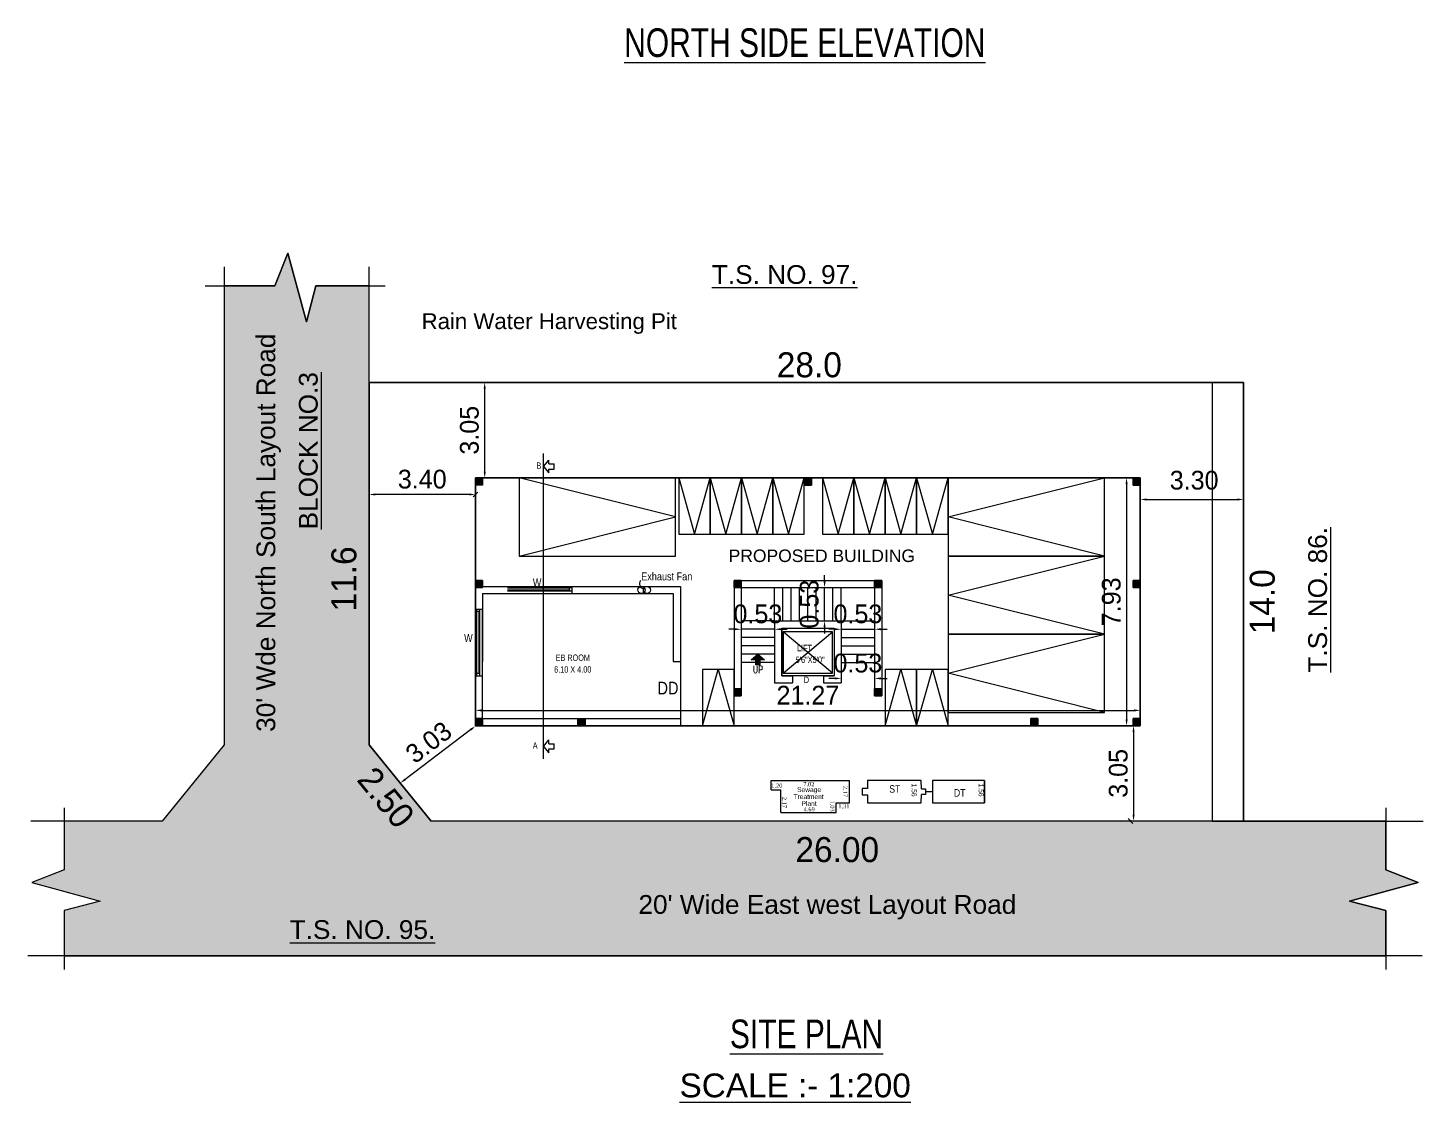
# Model space of a CAD drawing. Header units: metres. Extents: x 516 to 666, y 54 to 108.
# Drawn here: x 516.8 to 539.11, y 57.63 to 74.81 of the extents above; entities that cross this region are included whole.
import ezdxf
from ezdxf.enums import TextEntityAlignment as Align

# ---------------------------------------------------------------- set-up
doc = ezdxf.new("R2010")
doc.units = ezdxf.units.M
doc.header["$LTSCALE"] = 30
doc.header["$MEASUREMENT"] = 0
doc.header["$PDMODE"] = 66
doc.layers.get('0').update_dxf_attribs({"linetype": 'CONTINUOUS'})
doc.layers.get('DEFPOINTS').update_dxf_attribs({"linetype": 'CONTINUOUS'})
doc.layers.add('BLK_1_FLR_0_EXIT_WIDTH_STAIR', color=1, linetype='CONTINUOUS')
doc.layers.add('BLK_1_FLR_0_LIFT_1', color=30, linetype='CONTINUOUS')
doc.layers.add('TEXT1', color=7, linetype='CONTINUOUS', lineweight=15)
doc.styles.add('ANAND', font='BKANT.TTF')
doc.styles.add('BOUND1', font='arial.ttf')
doc.styles.add('ROMANS', font='arial.ttf')
doc.styles.add('RS', font='ROMANS.shx', dxfattribs={"width": 0.75, "height": 7})
doc.styles.get("Standard").update_dxf_attribs({"font": 'ARIALN.TTF', "height": 10})
doc.styles.add('style1', font='arial.ttf', dxfattribs={"height": 0.23})
doc.styles.add('style5', font='times.ttf')
doc.dimstyles.new('V1', dxfattribs={"dimtxt": 0.3, "dimasz": 0.1, "dimexe": 0.18, "dimexo": 0.0625, "dimgap": 0.09, "dimtad": 1, "dimzin": 0, "dimdsep": 46, "dimtxsty": 'ANAND', "dimcen": 0.09, "dimse1": 1, "dimse2": 1, "dimadec": 0, "dimazin": 0, "dimtfac": 1, "dimtix": 1, "dimtofl": 0, "dimtmove": 2, "dimatfit": 0, "dimfxl": 0, "dimtolj": 1, "dimtzin": 0, "dimarcsym": 0})
pattern_1 = [(45, (-428.4346554, 44.8125432), (-0.0011228855685, 0.0011228855685), [])]

# ---------------------------------------------------------------- blocks, each defined once
blk = doc.blocks.new('*D84')
at = {"color": 0, "lineweight": -2}
blk.add_line((524.104, 67.718), (524.104, 69.042), dxfattribs=at)
at = {"color": 0}
for points in [[(524.087, 69.042), (524.121, 69.042), (524.104, 69.142)], [(524.087, 67.718), (524.121, 67.718), (524.104, 67.618)]]:
    blk.add_solid(points, dxfattribs=at)
at = {"layer": 'DEFPOINTS', "color": 0}
for p in [(523.931, 69.142), (524.104, 69.142), (523.931, 67.618)]:
    blk.add_point(p, dxfattribs=at)
at = {"color": 0, "insert": (523.86, 68.38), "char_height": 0.3, "attachment_point": 5, "rotation": 90, "style": 'ANAND'}
blk.add_mtext('\\A1;3.05', dxfattribs=at)
blk = doc.blocks.new('*D85')
at = {"color": 0, "lineweight": -2}
blk.add_line((523.856, 67.352), (522.354, 67.352), dxfattribs=at)
at = {"color": 0}
for points in [[(522.354, 67.369), (522.354, 67.336), (522.254, 67.352)], [(523.856, 67.369), (523.856, 67.336), (523.956, 67.352)]]:
    blk.add_solid(points, dxfattribs=at)
at = {"layer": 'DEFPOINTS', "color": 0}
for p in [(522.254, 67.618), (523.956, 67.618), (522.254, 67.352)]:
    blk.add_point(p, dxfattribs=at)
at = {"color": 0, "insert": (523.105, 67.596), "char_height": 0.3, "attachment_point": 5, "style": 'ANAND'}
blk.add_mtext('\\A1;3.40', dxfattribs=at)
blk = doc.blocks.new('*D86')
at = {"color": 0, "lineweight": -2}
blk.add_line((534.482, 63.554), (534.482, 62.229), dxfattribs=at)
at = {"color": 0}
for points in [[(534.465, 63.554), (534.498, 63.554), (534.482, 63.654)], [(534.465, 62.229), (534.498, 62.229), (534.482, 62.129)]]:
    blk.add_solid(points, dxfattribs=at)
at = {"layer": 'DEFPOINTS', "color": 0}
for p in [(534.565, 63.654), (534.482, 62.129), (534.565, 62.129)]:
    blk.add_point(p, dxfattribs=at)
at = {"color": 0, "insert": (534.238, 62.892), "char_height": 0.3, "attachment_point": 5, "rotation": 90, "style": 'ANAND'}
blk.add_mtext('\\A1;3.05', dxfattribs=at)
blk = doc.blocks.new('*D87')
at = {"color": 0, "lineweight": -2}
blk.add_line((523.879, 63.59), (522.832, 62.796), dxfattribs=at)
at = {"color": 0}
for points in [[(523.869, 63.604), (523.889, 63.577), (523.959, 63.651)], [(522.822, 62.81), (522.842, 62.783), (522.752, 62.736)]]:
    blk.add_solid(points, dxfattribs=at)
at = {"layer": 'DEFPOINTS', "color": 0}
for p in [(523.956, 63.654), (522.75, 62.739), (522.752, 62.736)]:
    blk.add_point(p, dxfattribs=at)
at = {"color": 0, "insert": (523.208, 63.388), "char_height": 0.3, "attachment_point": 5, "rotation": 37.1676, "style": 'ANAND'}
blk.add_mtext('\\A1;3.03', dxfattribs=at)
blk = doc.blocks.new('*D88')
at = {"color": 0, "lineweight": -2}
blk.add_line((534.69, 67.272), (536.141, 67.272), dxfattribs=at)
at = {"color": 0}
for points in [[(534.69, 67.289), (534.69, 67.255), (534.59, 67.272)], [(536.141, 67.289), (536.141, 67.255), (536.241, 67.272)]]:
    blk.add_solid(points, dxfattribs=at)
at = {"layer": 'DEFPOINTS', "color": 0}
for p in [(534.59, 67.343), (536.241, 67.343), (536.241, 67.272)]:
    blk.add_point(p, dxfattribs=at)
at = {"color": 0, "insert": (535.451, 67.579), "char_height": 0.3, "attachment_point": 5, "style": 'ANAND'}
blk.add_mtext('\\A1;3.30', dxfattribs=at)
blk = doc.blocks.new('*D89')
at = {"layer": 'DEFPOINTS', "color": 0}
for p in [(536.241, 61.374), (523.245, 60.993), (536.241, 60.993)]:
    blk.add_point(p, dxfattribs=at)
at = {"color": 0, "insert": (529.743, 61.67), "char_height": 0.4, "attachment_point": 5, "style": 'ANAND'}
blk.add_mtext('\\A1;26.00', dxfattribs=at)
blk = doc.blocks.new('*D90')
at = {"layer": 'DEFPOINTS', "color": 0}
for p in [(536.241, 69.142), (536.838, 69.142), (536.241, 62.129)]:
    blk.add_point(p, dxfattribs=at)
at = {"color": 0, "insert": (536.543, 65.636), "char_height": 0.4, "attachment_point": 5, "rotation": 90, "style": 'ANAND'}
blk.add_mtext('\\A1;14.0', dxfattribs=at)
blk = doc.blocks.new('*D91')
at = {"layer": 'DEFPOINTS', "color": 0}
for p in [(522.302, 69.129), (522.302, 68.832), (536.289, 68.832)]:
    blk.add_point(p, dxfattribs=at)
at = {"color": 0, "insert": (529.296, 69.424), "char_height": 0.4, "attachment_point": 5, "style": 'ANAND'}
blk.add_mtext('\\A1;28.0', dxfattribs=at)
blk = doc.blocks.new('*D92')
at = {"layer": 'DEFPOINTS', "color": 0}
for p in [(522.15, 68.898), (522.394, 68.898), (522.394, 63.105)]:
    blk.add_point(p, dxfattribs=at)
at = {"color": 0, "insert": (521.854, 66.002), "char_height": 0.4, "attachment_point": 5, "rotation": 90, "style": 'ANAND'}
blk.add_mtext('\\A1;11.6', dxfattribs=at)
blk = doc.blocks.new('*D93')
at = {"layer": 'DEFPOINTS', "color": 0}
for p in [(522.162, 63.222), (521.801, 62.929), (523.153, 62.003)]:
    blk.add_point(p, dxfattribs=at)
at = {"color": 0, "insert": (522.525, 62.505), "char_height": 0.4, "attachment_point": 5, "rotation": 309.0939, "style": 'ANAND'}
blk.add_mtext('\\A1;2.50', dxfattribs=at)
blk = doc.blocks.new('*D115')
at = {"color": 0, "lineweight": -2}
blk.add_line((534.37, 67.518), (534.37, 63.754), dxfattribs=at)
at = {"color": 0}
for points in [[(534.354, 67.518), (534.387, 67.518), (534.37, 67.618)], [(534.354, 63.754), (534.387, 63.754), (534.37, 63.654)]]:
    blk.add_solid(points, dxfattribs=at)
at = {"layer": 'DEFPOINTS', "color": 0}
for p in [(533.948, 67.618), (533.948, 63.654), (534.37, 63.654)]:
    blk.add_point(p, dxfattribs=at)
at = {"color": 0, "insert": (534.126, 65.636), "char_height": 0.3, "attachment_point": 5, "rotation": 90, "style": 'ANAND'}
blk.add_mtext('\\A1;7.93', dxfattribs=at)
blk = doc.blocks.new('*D116')
at = {"color": 0, "lineweight": -2}
blk.add_line((524.056, 63.899), (534.49, 63.899), dxfattribs=at)
at = {"color": 0}
for points in [[(524.056, 63.916), (524.056, 63.882), (523.956, 63.899)], [(534.49, 63.916), (534.49, 63.882), (534.59, 63.899)]]:
    blk.add_solid(points, dxfattribs=at)
at = {"layer": 'DEFPOINTS', "color": 0}
for p in [(534.59, 63.899), (523.956, 63.654), (534.59, 63.654)]:
    blk.add_point(p, dxfattribs=at)
at = {"color": 0, "insert": (529.273, 64.143), "char_height": 0.3, "attachment_point": 5, "style": 'ANAND'}
blk.add_mtext('\\A1;21.27', dxfattribs=at)
blk = doc.blocks.new('*D117')
at = {"color": 0, "lineweight": -2}
for p, q in [((529.706, 65.197), (529.606, 65.197)), ((530.44, 65.197), (530.54, 65.197))]:
    blk.add_line(p, q, dxfattribs=at)
at = {"color": 0}
for points in [[(529.706, 65.214), (529.706, 65.181), (529.806, 65.197)], [(530.44, 65.214), (530.44, 65.181), (530.34, 65.197)]]:
    blk.add_solid(points, dxfattribs=at)
at = {"layer": 'DEFPOINTS', "color": 0}
for p in [(529.806, 65.197), (529.806, 65.197), (530.34, 65.197)]:
    blk.add_point(p, dxfattribs=at)
at = {"color": 0, "insert": (530.073, 65.441), "char_height": 0.3, "attachment_point": 5, "style": 'ANAND'}
blk.add_mtext('\\A1;0.53', dxfattribs=at)
blk = doc.blocks.new('*D118')
at = {"color": 0, "lineweight": -2}
for p, q in [((528.106, 65.197), (528.006, 65.197)), ((528.839, 65.197), (528.939, 65.197))]:
    blk.add_line(p, q, dxfattribs=at)
at = {"color": 0}
for points in [[(528.106, 65.214), (528.106, 65.181), (528.206, 65.197)], [(528.839, 65.214), (528.839, 65.181), (528.739, 65.197)]]:
    blk.add_solid(points, dxfattribs=at)
at = {"layer": 'DEFPOINTS', "color": 0}
for p in [(528.206, 65.197), (528.206, 65.197), (528.739, 65.197)]:
    blk.add_point(p, dxfattribs=at)
at = {"color": 0, "insert": (528.473, 65.441), "char_height": 0.3, "attachment_point": 5, "style": 'ANAND'}
blk.add_mtext('\\A1;0.53', dxfattribs=at)
blk = doc.blocks.new('*D119')
at = {"color": 0, "lineweight": -2}
for p, q in [((529.54, 65.964), (529.54, 66.064)), ((529.54, 65.231), (529.54, 65.131))]:
    blk.add_line(p, q, dxfattribs=at)
at = {"color": 0}
for points in [[(529.523, 65.964), (529.556, 65.964), (529.54, 65.864)], [(529.523, 65.231), (529.556, 65.231), (529.54, 65.331)]]:
    blk.add_solid(points, dxfattribs=at)
at = {"layer": 'DEFPOINTS', "color": 0}
for p in [(529.54, 65.864), (529.54, 65.331), (529.54, 65.331)]:
    blk.add_point(p, dxfattribs=at)
at = {"color": 0, "insert": (529.296, 65.598), "char_height": 0.3, "attachment_point": 5, "rotation": 90, "style": 'ANAND'}
blk.add_mtext('\\A1;0.53', dxfattribs=at)
blk = doc.blocks.new('*D120')
at = {"layer": 'BLK_1_FLR_0_EXIT_WIDTH_STAIR', "color": 0, "lineweight": -2}
for p, q in [((529.706, 64.411), (529.606, 64.411)), ((530.44, 64.411), (530.54, 64.411))]:
    blk.add_line(p, q, dxfattribs=at)
at = {"layer": 'BLK_1_FLR_0_EXIT_WIDTH_STAIR', "color": 0}
for points in [[(529.706, 64.427), (529.706, 64.394), (529.806, 64.411)], [(530.44, 64.427), (530.44, 64.394), (530.34, 64.411)]]:
    blk.add_solid(points, dxfattribs=at)
at = {"layer": 'DEFPOINTS', "color": 0}
for p in [(529.806, 64.411), (530.34, 64.411), (530.34, 64.411)]:
    blk.add_point(p, dxfattribs=at)
at = {"layer": 'BLK_1_FLR_0_EXIT_WIDTH_STAIR', "color": 0, "insert": (530.073, 64.654), "char_height": 0.3, "attachment_point": 5, "style": 'ANAND'}
blk.add_mtext('\\A1;0.53', dxfattribs=at)

msp = doc.modelspace()

# ---------------------------------------------------------------- hatches: boundary and pattern name
h = msp.add_hatch(color=2)
h.dxf.hatch_style = 1
h.paths.add_polyline_path([(522.2544, 69.1421), (522.2544, 70.6894), (521.4013, 70.6894), (521.2523, 70.113), (520.9544, 71.2102), (520.7497, 70.6894), (519.9379, 70.6894), (519.9379, 63.349), (518.947, 62.1294), (517.3794, 62.1294), (517.3794, 61.3509), (516.8586, 61.1461), (517.9558, 60.8482), (517.3794, 60.6993), (517.3794, 59.9741), (538.5142, 59.9741), (538.5142, 60.6993), (537.9378, 60.8482), (539.035, 61.1461), (538.5142, 61.3509), (538.5142, 62.1294), (536.2415, 62.1294), (523.2453, 62.1294), (522.2544, 63.349)])
h = msp.add_hatch()
h.set_pattern_fill('ANSI31', color=256, scale=0.012704)
h.set_pattern_definition(pattern_1)
h.paths.add_polyline_path([(523.9563, 67.5032), (524.0706, 67.5032), (524.0706, 67.6176), (523.9563, 67.6176)])
h = msp.add_hatch()
h.set_pattern_fill('ANSI31', color=256, scale=0.012704)
h.set_pattern_definition(pattern_1)
h.paths.add_polyline_path([(523.9563, 67.5032), (524.0706, 67.5032), (524.0706, 67.6176), (523.9563, 67.6176)])
h = msp.add_hatch()
h.set_pattern_fill('ANSI31', color=256, scale=0.012704)
h.set_pattern_definition([(45, (-423.1751994, 44.8125432), (-0.0011228855685, 0.0011228855685), [])])
h.paths.add_polyline_path([(529.2158, 67.5032), (529.3301, 67.5032), (529.3301, 67.6176), (529.2158, 67.6176)])
h = msp.add_hatch()
h.set_pattern_fill('ANSI31', color=256, scale=0.012704)
h.set_pattern_definition([(45, (-417.9157434, 44.8125432), (-0.0011228855685, 0.0011228855685), [])])
h.paths.add_polyline_path([(534.4752, 67.5032), (534.5896, 67.5032), (534.5896, 67.6176), (534.4752, 67.6176)])
h = msp.add_hatch()
h.set_pattern_fill('ANSI31', color=256, scale=0.012704)
h.set_pattern_definition([(45, (-428.4346554, 43.1737272), (-0.0011228855685, 0.0011228855685), [])])
h.paths.add_polyline_path([(523.9563, 65.8644), (524.0706, 65.8644), (524.0706, 65.9788), (523.9563, 65.9788)])
h = msp.add_hatch()
h.set_pattern_fill('ANSI31', color=256, scale=0.012704)
h.set_pattern_definition([(45, (-424.2995034, 43.1737272), (-0.0011228855685, 0.0011228855685), [])])
h.paths.add_polyline_path([(528.0915, 65.8644), (528.2058, 65.8644), (528.2058, 65.9788), (528.0915, 65.9788)])
h = msp.add_hatch()
h.set_pattern_fill('ANSI31', color=256, scale=0.012704)
h.set_pattern_definition([(45, (-422.0508954, 43.1737272), (-0.0011228855685, 0.0011228855685), [])])
h.paths.add_polyline_path([(530.3401, 65.8644), (530.4544, 65.8644), (530.4544, 65.9788), (530.3401, 65.9788)])
h = msp.add_hatch()
h.set_pattern_fill('ANSI31', color=256, scale=0.012704)
h.set_pattern_definition([(45, (-417.9157434, 43.1737272), (-0.0011228855685, 0.0011228855685), [])])
h.paths.add_polyline_path([(534.4752, 65.8644), (534.5896, 65.8644), (534.5896, 65.9788), (534.4752, 65.9788)])
h = msp.add_hatch()
h.set_pattern_fill('ANSI31', color=256, scale=0.06352, angle=765, style=0)
h.set_pattern_definition([(270, (464.080547, 1030.7634494), (-0.00794, 0), [])])
h.paths.add_polyline_path([(528.5042, 64.7071), (528.5042, 64.6258), (528.4726, 64.6258), (528.441, 64.6258), (528.441, 64.7071), (528.3672, 64.7071), (528.4744, 64.7988), (528.5789, 64.7071)])
h = msp.add_hatch()
h.set_pattern_fill('ANSI31', color=256, scale=0.012704)
h.set_pattern_definition([(45, (-424.2995034, 41.4396312), (-0.0011228855685, 0.0011228855685), [])])
h.paths.add_polyline_path([(528.0915, 64.1303), (528.2058, 64.1303), (528.2058, 64.2447), (528.0915, 64.2447)])
h = msp.add_hatch()
h.set_pattern_fill('ANSI31', color=256, scale=0.012704)
h.set_pattern_definition([(45, (-422.0508954, 41.4396312), (-0.0011228855685, 0.0011228855685), [])])
h.paths.add_polyline_path([(530.3401, 64.1303), (530.4544, 64.1303), (530.4544, 64.2447), (530.3401, 64.2447)])
h = msp.add_hatch()
h.set_pattern_fill('ANSI31', color=256, scale=0.012704)
h.set_pattern_definition([(45, (-428.4346554, 40.9632312), (-0.0011228855685, 0.0011228855685), [])])
h.paths.add_polyline_path([(523.9563, 63.6539), (524.0706, 63.6539), (524.0706, 63.7683), (523.9563, 63.7683)])
h = msp.add_hatch()
h.set_pattern_fill('ANSI31', color=256, scale=0.012704)
h.set_pattern_definition([(45, (-426.7958394, 40.9632312), (-0.0011228855685, 0.0011228855685), [])])
h.paths.add_polyline_path([(525.5951, 63.6539), (525.7095, 63.6539), (525.7095, 63.7683), (525.5951, 63.7683)])
h = msp.add_hatch()
h.set_pattern_fill('ANSI31', color=256, scale=0.012704)
h.set_pattern_definition([(45, (-419.5545594, 40.9632312), (-0.0011228855685, 0.0011228855685), [])])
h.paths.add_polyline_path([(532.8364, 63.6539), (532.9507, 63.6539), (532.9507, 63.7683), (532.8364, 63.7683)])
h = msp.add_hatch()
h.set_pattern_fill('ANSI31', color=256, scale=0.012704)
h.set_pattern_definition([(45, (-417.9157434, 40.9632312), (-0.0011228855685, 0.0011228855685), [])])
h.paths.add_polyline_path([(534.4752, 63.6539), (534.5896, 63.6539), (534.5896, 63.7683), (534.4752, 63.7683)])

# ---------------------------------------------------------------- linework, layer by layer
for p, q in [((520.7497, 70.6894), (520.9544, 71.2102)), ((520.9544, 71.2102), (521.2523, 70.113)), ((519.9379, 70.9931), (519.9379, 63.349)), ((522.2544, 69.1421), (522.2544, 70.9931)), ((519.6319, 70.6894), (520.7497, 70.6894)), ((521.2523, 70.113), (521.4013, 70.6894)), ((521.4013, 70.6894), (522.5121, 70.6894)), ((536.2415, 69.1421), (522.2544, 69.1421)), ((522.2544, 69.1421), (522.2544, 63.349)), ((535.7415, 69.1421), (535.7415, 62.1294)), ((536.2415, 69.1421), (536.2415, 62.1294)), ((525.0429, 63.1233), (525.0429, 68.0058)), ((525.0429, 67.8001), (525.1301, 67.9036)), ((525.1301, 67.8405), (525.1301, 67.9036)), ((525.1301, 67.8405), (525.2131, 67.8405)), ((525.2131, 67.7597), (525.2131, 67.8405)), ((523.9563, 63.6539), (523.9563, 67.6176)), ((523.9563, 67.6176), (534.5896, 67.6176)), ((525.0429, 67.8001), (525.1301, 67.6967)), ((525.1301, 67.6967), (525.1301, 67.7597)), ((525.1301, 67.7597), (525.2131, 67.7597)), ((527.2068, 67.6176), (527.4579, 66.7167)), ((527.4579, 66.7167), (527.709, 67.6176)), ((527.709, 67.6176), (527.9602, 66.7167)), ((527.9602, 66.7167), (528.2113, 67.6176)), ((528.2113, 67.6176), (528.4624, 66.7167)), ((528.4624, 66.7167), (528.7135, 67.6176)), ((528.7135, 67.6176), (528.9646, 66.7167)), ((528.9646, 66.7167), (529.2158, 67.6176)), ((529.5056, 67.6176), (529.7567, 66.7167)), ((529.7567, 66.7167), (530.0078, 67.6176)), ((530.0078, 67.6176), (530.259, 66.7167)), ((530.259, 66.7167), (530.5101, 67.6176)), ((530.5101, 67.6176), (530.7612, 66.7167)), ((530.7612, 66.7167), (531.0123, 67.6176)), ((531.0123, 67.6176), (531.2634, 66.7167)), ((531.2634, 66.7167), (531.5146, 67.6176)), ((534.5896, 67.6176), (534.5896, 63.6539)), ((524.0706, 65.8832), (527.2339, 65.8832)), ((524.4325, 65.8832), (525.4996, 65.8832)), ((524.4674, 65.8624), (525.4647, 65.8624)), ((524.4706, 65.8592), (525.4615, 65.8592)), ((525.4615, 65.8252), (525.4615, 65.8592)), ((525.4647, 65.8592), (525.4615, 65.8592)), ((525.4615, 65.8252), (525.4615, 65.8325)), ((525.4647, 65.8624), (525.4996, 65.8624)), ((525.4647, 65.8624), (525.4647, 65.8592)), ((525.4996, 65.8832), (525.4996, 65.7688)), ((527.2339, 65.8832), (527.2339, 63.6539)), ((528.0915, 65.9788), (529.2158, 65.9788)), ((528.0915, 65.9216), (528.0915, 64.1303)), ((528.2058, 65.8644), (530.3401, 65.8644)), ((528.2058, 65.8644), (528.2058, 64.1303)), ((528.7394, 65.3309), (528.7394, 65.8644)), ((528.8728, 65.3309), (528.8728, 65.8644)), ((529.0061, 65.3309), (529.0061, 65.8644)), ((529.1395, 65.3309), (529.1395, 65.8644)), ((529.2158, 65.9788), (530.4544, 65.9788)), ((529.2729, 65.3309), (529.2729, 65.8644)), ((529.4063, 65.3309), (529.4063, 65.8644)), ((529.5397, 65.3309), (529.5397, 65.8644)), ((529.6731, 65.3309), (529.6731, 65.8644)), ((529.8065, 65.3309), (529.8065, 65.8644)), ((530.3401, 65.8644), (530.3401, 64.1303)), ((530.4544, 65.9216), (530.4544, 64.1303)), ((524.0706, 65.7688), (527.1196, 65.7688)), ((524.0706, 65.7688), (524.0706, 64.6833)), ((524.4325, 65.7688), (525.4996, 65.7688)), ((524.4706, 65.8252), (525.4615, 65.8252)), ((524.4706, 65.8189), (525.4615, 65.8189)), ((524.4706, 65.8116), (525.4615, 65.8116)), ((525.4615, 65.8252), (525.4679, 65.8252)), ((525.4615, 65.8116), (525.4615, 65.8189)), ((525.4615, 65.8116), (525.4615, 65.8189)), ((525.4615, 65.8189), (525.4679, 65.8189)), ((525.4615, 65.8116), (525.4996, 65.8116)), ((525.4679, 65.8116), (525.4679, 65.8252)), ((527.1196, 65.7688), (527.1196, 64.6833)), ((523.9563, 64.453), (523.9563, 65.5202)), ((523.9563, 65.5202), (524.0706, 65.5202)), ((523.9771, 65.4852), (523.9771, 65.5202)), ((523.9771, 64.488), (523.9771, 65.4852)), ((523.9771, 65.4852), (523.9803, 65.4852)), ((523.9803, 65.4852), (523.9803, 65.4821)), ((523.9803, 64.4911), (523.9803, 65.4821)), ((524.0142, 65.4821), (523.9803, 65.4821)), ((524.0142, 65.4821), (524.0069, 65.4821)), ((524.0142, 65.4821), (524.0142, 65.4884)), ((524.0279, 65.4884), (524.0142, 65.4884)), ((524.0142, 64.4911), (524.0142, 65.4821)), ((524.0206, 65.4821), (524.0206, 65.4884)), ((524.0206, 64.4911), (524.0206, 65.4821)), ((524.0279, 65.4821), (524.0206, 65.4821)), ((524.0279, 65.4821), (524.0206, 65.4821)), ((524.0279, 65.4821), (524.0279, 65.5202)), ((524.0279, 64.4911), (524.0279, 65.4821)), ((524.0706, 64.453), (524.0706, 65.5202)), ((528.7394, 65.3309), (528.2058, 65.3309)), ((528.7394, 65.1975), (528.2058, 65.1975)), ((528.7394, 65.3309), (529.8065, 65.3309)), ((528.7394, 65.3309), (528.7394, 64.3399)), ((528.8537, 65.2165), (529.6922, 65.2165)), ((528.8537, 65.2165), (528.8537, 64.4543)), ((529.6922, 65.2165), (529.6922, 64.4543)), ((529.8065, 65.3309), (529.8065, 64.3399)), ((529.8065, 65.3309), (530.3401, 65.3309)), ((529.8065, 65.1975), (530.3401, 65.1975)), ((528.7394, 65.0641), (528.2058, 65.0641)), ((529.6668, 64.4924), (528.8791, 65.153)), ((528.8791, 64.4924), (529.6668, 65.153)), ((529.8065, 65.0641), (530.3401, 65.0641)), ((524.0706, 63.7683), (524.0706, 64.8538)), ((528.7394, 64.9307), (528.2058, 64.9307)), ((528.7394, 64.7973), (528.2058, 64.7973)), ((529.8065, 64.9307), (530.3401, 64.9307)), ((529.8065, 64.7973), (530.3401, 64.7973)), ((523.9803, 64.488), (523.9803, 64.4911)), ((524.0142, 64.4911), (523.9803, 64.4911)), ((524.0142, 64.4911), (524.0069, 64.4911)), ((524.0142, 64.4911), (524.0142, 64.4848)), ((524.0206, 64.4911), (524.0206, 64.4848)), ((524.0279, 64.4911), (524.0206, 64.4911)), ((524.0279, 64.4911), (524.0206, 64.4911)), ((524.0279, 64.4911), (524.0206, 64.4911)), ((524.0279, 64.453), (524.0279, 64.4911)), ((527.1196, 64.6833), (527.2339, 64.6833)), ((527.5892, 63.6539), (527.8403, 64.5548)), ((527.8403, 64.5548), (528.0915, 63.6539)), ((528.7394, 64.6639), (528.2058, 64.6639)), ((529.8065, 64.6639), (530.3401, 64.6639)), ((530.5101, 63.6539), (530.7612, 64.5548)), ((530.7612, 64.5548), (531.0123, 63.6539)), ((531.0123, 63.6539), (531.2634, 64.5548)), ((531.2634, 64.5548), (531.5146, 63.6539)), ((523.9563, 64.453), (524.0706, 64.453)), ((523.9771, 64.453), (523.9771, 64.488)), ((523.9771, 64.488), (523.9803, 64.488)), ((524.0279, 64.4848), (524.0142, 64.4848)), ((528.7394, 64.3399), (529.0252, 64.3399)), ((528.8537, 64.4543), (529.0252, 64.4543)), ((529.0252, 64.4543), (529.0252, 64.3399)), ((529.5207, 64.4543), (529.0252, 64.4543)), ((529.5207, 64.4543), (529.6922, 64.4543)), ((529.5207, 64.4543), (529.5207, 64.3399)), ((529.5207, 64.3399), (529.8065, 64.3399)), ((528.2058, 64.1303), (528.0915, 64.1303)), ((530.3401, 64.1303), (530.4544, 64.1303)), ((525.5951, 63.6539), (523.9563, 63.6539)), ((524.0706, 63.7683), (527.2339, 63.7683)), ((527.4436, 63.6539), (525.5951, 63.6539)), ((525.5951, 63.6539), (525.5951, 63.6539)), ((527.5579, 63.6539), (527.4436, 63.6539)), ((532.9507, 63.6539), (527.5579, 63.6539)), ((534.5896, 63.6539), (532.9507, 63.6539)), ((532.9507, 63.6539), (532.9507, 63.6539)), ((532.9507, 63.6539), (532.9507, 63.6539)), ((525.0429, 63.3228), (525.1301, 63.4263)), ((525.1301, 63.3632), (525.1301, 63.4263)), ((519.9379, 63.349), (518.947, 62.1294)), ((522.2544, 63.349), (523.2453, 62.1294)), ((525.0429, 63.3228), (525.1301, 63.2193)), ((525.1301, 63.3632), (525.2131, 63.3632)), ((525.1301, 63.2193), (525.1301, 63.2824)), ((525.1301, 63.2824), (525.2131, 63.2824)), ((525.2131, 63.2824), (525.2131, 63.3632)), ((528.683, 62.7806), (529.9369, 62.7806)), ((528.683, 62.6312), (528.683, 62.7806)), ((529.9369, 62.4231), (529.9369, 62.7806)), ((531.0869, 62.7778), (530.2241, 62.7778)), ((530.2241, 62.7778), (530.2241, 62.6517)), ((531.0883, 62.6466), (531.0869, 62.7778)), ((532.0985, 62.7763), (531.2665, 62.7763)), ((531.2665, 62.7763), (531.2665, 62.4196)), ((532.0985, 62.4196), (532.0985, 62.7763)), ((532.0985, 62.7763), (532.0985, 62.4196)), ((528.683, 62.6312), (528.841, 62.6312)), ((528.841, 62.2684), (528.841, 62.6312)), ((530.2241, 62.6517), (530.1437, 62.6517)), ((530.1437, 62.6517), (530.1437, 62.5477)), ((530.1437, 62.5477), (530.2241, 62.5477)), ((530.2241, 62.5477), (530.2241, 62.4217)), ((531.0869, 62.4217), (531.0883, 62.5528)), ((531.0883, 62.6466), (531.1533, 62.6466)), ((531.1533, 62.5528), (531.0883, 62.5528)), ((531.1533, 62.6466), (531.1533, 62.5528)), ((531.1533, 62.5997), (531.2665, 62.5997)), ((517.3794, 62.3401), (517.3794, 61.3509)), ((528.841, 62.2684), (529.7235, 62.2684)), ((529.7235, 62.4231), (529.9369, 62.4231)), ((529.7235, 62.2684), (529.7235, 62.4231)), ((529.7235, 62.4231), (529.9369, 62.4231)), ((530.2241, 62.4217), (531.0869, 62.4217)), ((531.2665, 62.4196), (532.0985, 62.4196)), ((538.5142, 62.3401), (538.5142, 61.3509)), ((518.947, 62.1294), (516.8449, 62.1294)), ((536.2415, 62.1294), (523.2453, 62.1294)), ((534.4815, 62.1294), (534.3863, 62.1294)), ((534.3958, 62.1676), (534.472, 62.0913)), ((536.2415, 62.1294), (539.1127, 62.1294)), ((517.3794, 61.3509), (516.8586, 61.1461)), ((516.8586, 61.1461), (517.9558, 60.8482)), ((539.035, 61.1461), (537.9378, 60.8482)), ((538.5142, 61.3509), (539.035, 61.1461)), ((517.9558, 60.8482), (517.3794, 60.6993)), ((517.3794, 60.6993), (517.3794, 59.7579)), ((537.9378, 60.8482), (538.5142, 60.6993)), ((538.5142, 60.6993), (538.5142, 59.7579)), ((539.0959, 59.9741), (516.7977, 59.9741))]:
    msp.add_line(p, q)
for points in [[(522.2544, 69.1421), (522.2544, 70.6894), (521.4013, 70.6894), (521.2523, 70.113), (520.9544, 71.2102), (520.7497, 70.6894), (519.9379, 70.6894), (519.9379, 63.349), (518.947, 62.1294), (517.3794, 62.1294), (517.3794, 61.3509), (516.8586, 61.1461), (517.9558, 60.8482), (517.3794, 60.6993), (517.3794, 59.9741), (538.5142, 59.9741), (538.5142, 60.6993), (537.9378, 60.8482), (539.035, 61.1461), (538.5142, 61.3509), (538.5142, 62.1294), (536.2415, 62.1294), (523.2453, 62.1294), (522.2544, 63.349)], [(535.7415, 62.1294), (536.2415, 62.1294), (536.2415, 69.1421), (535.7415, 69.1421)], [(524.0706, 67.5032), (523.9563, 67.5032), (523.9563, 67.6176), (524.0706, 67.6176)], [(524.0706, 67.5032), (523.9563, 67.5032), (523.9563, 67.6176), (524.0706, 67.6176)], [(524.6554, 66.3676), (527.1554, 66.3676), (527.1554, 67.6176), (524.6554, 67.6176)], [(527.2068, 66.7167), (527.709, 66.7167), (527.709, 67.6176), (527.2068, 67.6176)], [(527.709, 66.7167), (528.2113, 66.7167), (528.2113, 67.6176), (527.709, 67.6176)], [(528.2113, 66.7167), (528.7135, 66.7167), (528.7135, 67.6176), (528.2113, 67.6176)], [(528.7135, 66.7167), (529.2158, 66.7167), (529.2158, 67.6176), (528.7135, 67.6176)], [(528.7135, 66.7167), (529.2158, 66.7167), (529.2158, 67.6176), (528.7135, 67.6176)], [(529.2158, 67.5032), (529.3301, 67.5032), (529.3301, 67.6176), (529.2158, 67.6176)], [(529.2158, 67.5032), (529.3301, 67.5032), (529.3301, 67.6176), (529.2158, 67.6176)], [(529.3301, 67.5032), (529.2158, 67.5032), (529.2158, 67.6176), (529.3301, 67.6176)], [(529.5056, 66.7167), (530.0078, 66.7167), (530.0078, 67.6176), (529.5056, 67.6176)], [(530.0078, 66.7167), (530.5101, 66.7167), (530.5101, 67.6176), (530.0078, 67.6176)], [(530.5101, 66.7167), (531.0123, 66.7167), (531.0123, 67.6176), (530.5101, 67.6176)], [(531.0123, 66.7167), (531.5146, 66.7167), (531.5146, 67.6176), (531.0123, 67.6176)], [(531.5146, 66.3676), (534.0146, 66.3676), (534.0146, 67.6176), (531.5146, 67.6176)], [(534.4752, 67.5032), (534.5896, 67.5032), (534.5896, 67.6176), (534.4752, 67.6176)], [(534.4752, 67.5032), (534.5896, 67.5032), (534.5896, 67.6176), (534.4752, 67.6176)], [(534.4752, 67.5032), (534.5896, 67.5032), (534.5896, 67.6176), (534.4752, 67.6176)], [(534.5896, 67.5032), (534.4752, 67.5032), (534.4752, 67.6176), (534.5896, 67.6176)], [(531.5146, 65.1176), (534.0146, 65.1176), (534.0146, 66.3676), (531.5146, 66.3676)], [(523.9563, 65.8644), (524.0706, 65.8644), (524.0706, 65.9788), (523.9563, 65.9788)], [(524.0706, 65.8644), (523.9563, 65.8644), (523.9563, 65.9788), (524.0706, 65.9788)], [(528.0915, 65.8644), (528.2058, 65.8644), (528.2058, 65.9788), (528.0915, 65.9788)], [(528.0915, 65.8644), (528.2058, 65.8644), (528.2058, 65.9788), (528.0915, 65.9788)], [(528.2058, 65.8644), (528.0915, 65.8644), (528.0915, 65.9788), (528.2058, 65.9788)], [(530.3401, 65.8644), (530.4544, 65.8644), (530.4544, 65.9788), (530.3401, 65.9788)], [(530.3401, 65.8644), (530.4544, 65.8644), (530.4544, 65.9788), (530.3401, 65.9788)], [(530.4544, 65.8644), (530.3401, 65.8644), (530.3401, 65.9788), (530.4544, 65.9788)], [(534.4752, 65.8644), (534.5896, 65.8644), (534.5896, 65.9788), (534.4752, 65.9788)], [(534.5896, 65.8644), (534.4752, 65.8644), (534.4752, 65.9788), (534.5896, 65.9788)], [(529.6668, 65.153), (528.8791, 65.153), (528.8791, 64.4924), (529.6668, 64.4924)], [(531.5146, 63.8676), (534.0146, 63.8676), (534.0146, 65.1176), (531.5146, 65.1176)], [(528.5042, 64.6258), (528.4726, 64.6258), (528.441, 64.6258), (528.441, 64.7071), (528.3672, 64.7071), (528.4744, 64.7988), (528.5789, 64.7071), (528.5042, 64.7071)], [(527.5892, 63.6539), (528.0915, 63.6539), (528.0915, 64.5548), (527.5892, 64.5548)], [(530.5101, 63.6539), (531.0123, 63.6539), (531.0123, 64.5548), (530.5101, 64.5548)], [(531.0123, 63.6539), (531.5146, 63.6539), (531.5146, 64.5548), (531.0123, 64.5548)], [(528.0915, 64.1303), (528.2058, 64.1303), (528.2058, 64.2447), (528.0915, 64.2447)], [(528.2058, 64.1303), (528.0915, 64.1303), (528.0915, 64.2447), (528.2058, 64.2447)], [(530.4544, 64.1303), (530.3401, 64.1303), (530.3401, 64.2447), (530.4544, 64.2447)], [(530.3401, 64.1303), (530.4544, 64.1303), (530.4544, 64.2447), (530.3401, 64.2447)], [(530.4544, 64.1303), (530.3401, 64.1303), (530.3401, 64.2447), (530.4544, 64.2447)], [(523.9563, 63.6539), (524.0706, 63.6539), (524.0706, 63.7683), (523.9563, 63.7683)], [(523.9563, 63.6539), (524.0706, 63.6539), (524.0706, 63.7683), (523.9563, 63.7683)], [(524.0706, 63.6539), (523.9563, 63.6539), (523.9563, 63.7683), (524.0706, 63.7683)], [(525.7095, 63.6539), (525.5951, 63.6539), (525.5951, 63.7683), (525.7095, 63.7683)], [(525.7095, 63.6539), (525.5951, 63.6539), (525.5951, 63.7683), (525.7095, 63.7683)], [(532.8364, 63.6539), (532.9507, 63.6539), (532.9507, 63.7683), (532.8364, 63.7683)], [(532.8364, 63.6539), (532.9507, 63.6539), (532.9507, 63.7683), (532.8364, 63.7683)], [(532.8364, 63.6539), (532.9507, 63.6539), (532.9507, 63.7683), (532.8364, 63.7683)], [(532.9507, 63.6539), (532.8364, 63.6539), (532.8364, 63.7683), (532.9507, 63.7683)], [(534.5896, 63.6539), (534.4752, 63.6539), (534.4752, 63.7683), (534.5896, 63.7683)], [(534.5896, 63.6539), (534.4752, 63.6539), (534.4752, 63.7683), (534.5896, 63.7683)], [(534.4752, 63.6539), (534.5896, 63.6539), (534.5896, 63.7683), (534.4752, 63.7683)], [(534.5896, 63.6539), (534.4752, 63.6539), (534.4752, 63.7683), (534.5896, 63.7683)]]:
    msp.add_lwpolyline(points, close=True)
at = {"color": 3}
msp.add_lwpolyline([(522.2544, 69.1421), (536.2415, 69.1421), (536.2415, 62.1294), (523.2453, 62.1294), (522.2544, 63.349)], close=True, dxfattribs=at)
at = {"color": 1}
msp.add_lwpolyline([(534.5896, 67.6176), (523.9563, 67.6176), (523.9563, 63.6539), (534.5896, 63.6539)], close=True, dxfattribs=at)
for points in [[(524.6554, 66.3676), (527.1554, 66.9926), (524.6554, 67.6176)], [(534.0146, 66.3676), (531.5146, 66.9926), (534.0146, 67.6176)], [(534.0146, 65.1176), (531.5146, 65.7426), (534.0146, 66.3676)], [(534.0146, 63.8676), (531.5146, 64.4926), (534.0146, 65.1176)]]:
    msp.add_lwpolyline(points)
for centre in [(526.6108, 65.826), (526.6987, 65.826)]:
    msp.add_circle(centre, 0.0572)
msp.add_arc((526.6645, 65.9279), 0.0839, 143.13258, 270.42916)
at = {"layer": 'BLK_1_FLR_0_LIFT_1'}
msp.add_lwpolyline([(528.8537, 65.2165), (529.6922, 65.2165), (529.6922, 64.4543), (528.8537, 64.4543)], close=True, dxfattribs=at)
at = {"layer": 'TEXT1'}
for p, q in [((523.9563, 67.3983), (523.9563, 67.303)), ((523.9182, 67.3125), (523.9944, 67.3887)), ((525.5951, 63.6539), (523.9563, 63.6539)), ((525.5951, 63.6539), (525.5951, 63.6539)), ((532.9507, 63.6539), (532.9507, 63.6539))]:
    msp.add_line(p, q, dxfattribs=at)

# ---------------------------------------------------------------- texts
for s, height, style, p in [('%%UT.S. NO. 97.', 0.3, 'style1', (527.7372, 70.7204)), ('Rain Water Harvesting Pit', 0.25408, 'style1', (523.0951, 69.9968)), ('PROPOSED BUILDING', 0.2, 'style1', (528.0055, 66.2721)), ('1.20', 0.06719, 'style5', (528.6861, 62.6635)), ('7.02', 0.06719, 'style5', (529.1982, 62.6854)), ('4.69', 0.06719, 'style5', (529.2037, 62.2835)), ('1.31', 0.06719, 'style5', (529.7602, 62.3312)), ("20' Wide East west Layout Road", 0.3, 'style1', (526.5628, 60.6455)), ('%%UT.S. NO. 95.', 0.3, 'style1', (520.9845, 60.244)), ('%%USCALE :- 1:200', 0.38112, 'BOUND1', (527.2205, 57.7109))]:
    msp.add_text(s, height=height, dxfattribs=dict(style=style)).set_placement(p)
for s, height, rotation, style, p in [("30' Wde North South Layout Road", 0.3, 90, 'style1', (520.7538, 63.5555)), ('%%UBLOCK NO.3', 0.3, 90, 'style1', (521.4321, 66.7947)), ('%%UT.S. NO. 86.', 0.3, 90, 'style1', (537.5753, 64.5035)), ('2.17', 0.06719, 270, 'style5', (528.8655, 62.5167)), ('2.17', 0.06719, 270, 'style5', (529.8383, 62.693)), ('1.03', 0.06719, 270, 'style5', (529.6303, 62.4582))]:
    msp.add_text(s, height=height, rotation=rotation, dxfattribs=dict(style=style)).set_placement(p)
for s, height, p in [('B', 0.1016, (524.9307, 67.7626)), ('Exhaust Fan', 0.12704, (526.607, 65.9783)), ('W', 0.127, (524.8733, 65.8829)), ('W', 0.127, (523.7742, 64.994)), ('LIFT', 0.10163, (529.0999, 64.8464)), ('EB ROOM', 0.10163, (525.2376, 64.6909)), ('5\'6"X5\'0"', 0.10163, (529.0769, 64.6583)), ('6.10 X 4.00', 0.101632, (525.2146, 64.5028)), ('DD', 0.20326, (526.8675, 64.1543)), ('D', 0.1016, (529.2079, 64.3382)), ('A', 0.1016, (524.8725, 63.2853))]:
    msp.add_text(s, height=height).set_placement(p)
at = {"style": 'RS', "width": 0.75}
msp.add_text('UP', height=0.11434, dxfattribs=at).set_placement((528.475, 64.4957), align=Align.CENTER)
for p in [(530.9327, 62.7288), (532.0042, 62.7288)]:
    msp.add_text('1.56', height=0.07783, rotation=270).set_placement(p)
at = {"style": 'ROMANS'}
for s, p in [('Treatment', (529.284, 62.4804)), ('Sewage', (529.2922, 62.594)), ('Plant', (529.2921, 62.3714))]:
    msp.add_text(s, height=0.07584, dxfattribs=at).set_placement(p, align=Align.CENTER)
for s, p in [('ST', (530.663, 62.5826)), ('DT', (531.7008, 62.5196))]:
    msp.add_text(s, height=0.11986).set_placement(p, align=Align.CENTER)
at = {"char_height": 0.457344, "attachment_point": 5, "style": 'RS'}
for s, insert in [('\\A1;{\\fArial|b0|i0|c0|p34;\\LNORTH SIDE ELEVATION}', (529.2236, 74.5756)), ('\\A1;{\\fArial|b0|i0|c0|p34;\\LSITE PLAN}', (529.2508, 58.7225))]:
    msp.add_mtext(s, dxfattribs=dict(at, insert=insert))

# ---------------------------------------------------------------- dimensions: what is measured, and where the dimension line sits
for base, p1, p2, override, picture, middle in [((522.3021, 69.1287), (536.2892, 68.8322), (522.3021, 68.8322), {"dimtxt": 0.4, "dimdec": 1, "dimlfac": 2, "dimsd1": 1, "dimsd2": 1}, '*D91', (529.2956, 69.4237)), ((528.2058, 65.1975), (528.7394, 65.1975), (528.2058, 65.1975), {"dimfxl": 9, "dimfxlon": 1, "dimarcsym": 1}, '*D118', (528.4726, 65.4412)), ((529.8065, 65.1975), (530.3401, 65.1975), (529.8065, 65.1975), {"dimfxl": 9, "dimfxlon": 1, "dimarcsym": 1}, '*D117', (530.0733, 65.4412))]:
    dim = msp.add_linear_dim(base=base, p1=p1, p2=p2, dimstyle='V1', override=override)
    dim.commit()
    dim.dimension.update_dxf_attribs({"geometry": picture, "text_midpoint": middle})
for base, p1, p2, override, picture, middle in [((524.104, 69.1421), (523.9313, 67.6176), (523.9313, 69.1421), {"dimlfac": 2, "dimfxl": 9, "dimfxlon": 1, "dimarcsym": 1}, '*D84', (523.8602, 68.3798)), ((536.8382, 69.1421), (536.2415, 62.1294), (536.2415, 69.1421), {"dimtxt": 0.4, "dimdec": 1, "dimlfac": 2, "dimrnd": 0, "dimsd1": 1, "dimsd2": 1}, '*D90', (536.5432, 65.6357)), ((522.1501, 68.8981), (522.3939, 63.1051), (522.3939, 68.8981), {"dimtxt": 0.4, "dimdec": 1, "dimlfac": 2, "dimsd1": 1, "dimsd2": 1}, '*D92', (521.8544, 66.0016)), ((529.5397, 65.3309), (529.5397, 65.8644), (529.5397, 65.3309), {"dimfxl": 9, "dimfxlon": 1, "dimarcsym": 1}, '*D119', (529.2959, 65.5976)), ((534.4815, 62.1294), (534.5646, 63.6539), (534.5646, 62.1294), {"dimlfac": 2, "dimfxl": 9, "dimfxlon": 1, "dimarcsym": 1}, '*D86', (534.2378, 62.8917))]:
    dim = msp.add_linear_dim(base=base, p1=p1, p2=p2, angle=90, dimstyle='V1', override=override)
    dim.commit()
    dim.dimension.update_dxf_attribs({"geometry": picture, "text_midpoint": middle})
for p1, p2, distance, override, picture, middle in [((523.9563, 67.6176), (522.2544, 67.6176), 0.2651, {"dimlfac": 2, "dimfxl": 9, "dimfxlon": 1, "dimarcsym": 1}, '*D85', (523.1053, 67.5963)), ((533.9479, 67.6176), (533.9479, 63.6539), 0.4223, {"dimlfac": 2, "dimfxl": 9, "dimfxlon": 1, "dimarcsym": 1}, '*D115', (534.1259, 65.6357)), ((523.9563, 63.6539), (534.5896, 63.6539), 0.2449, {"dimlfac": 2, "dimfxl": 9, "dimfxlon": 1, "dimarcsym": 1}, '*D116', (529.2729, 64.1426)), ((523.9563, 63.6539), (522.7498, 62.7392), 0.004, {"dimlfac": 2, "dimfxl": 9, "dimfxlon": 1, "dimarcsym": 1}, '*D87', (523.2082, 63.3876)), ((523.1531, 62.0027), (522.1622, 63.2223), 0.4659, {"dimtxt": 0.4, "dimlfac": 2, "dimrnd": 2.5, "dimsd1": 1, "dimsd2": 1}, '*D93', (522.525, 62.5048)), ((523.2453, 60.9931), (536.2415, 60.9931), 0.3809, {"dimtxt": 0.4, "dimlfac": 2, "dimrnd": 26, "dimsd1": 1, "dimsd2": 1}, '*D89', (529.7434, 61.6698))]:
    dim = msp.add_aligned_dim(p1=p1, p2=p2, distance=distance, dimstyle='V1', override=override)
    dim.commit()
    dim.dimension.update_dxf_attribs({"geometry": picture, "text_midpoint": middle})
dim = msp.add_linear_dim(base=(536.2415, 67.2721), p1=(534.5896, 67.3427), p2=(536.2415, 67.3427), dimstyle='V1', override={"dimlfac": 2, "dimfxl": 9, "dimfxlon": 1, "dimarcsym": 1})
dim.commit()
dim.dimension.update_dxf_attribs({"geometry": '*D88', "text_midpoint": (535.4508, 67.5789), "dimtype": 160})
at = {"layer": 'BLK_1_FLR_0_EXIT_WIDTH_STAIR'}
dim = msp.add_linear_dim(base=(530.3401, 64.4105), p1=(529.8065, 64.4105), p2=(530.3401, 64.4105), dimstyle='V1', dxfattribs=at)
dim.commit()
dim.dimension.update_dxf_attribs({"geometry": '*D120', "text_midpoint": (530.0733, 64.6543)})

doc.saveas('drawing.dxf')
